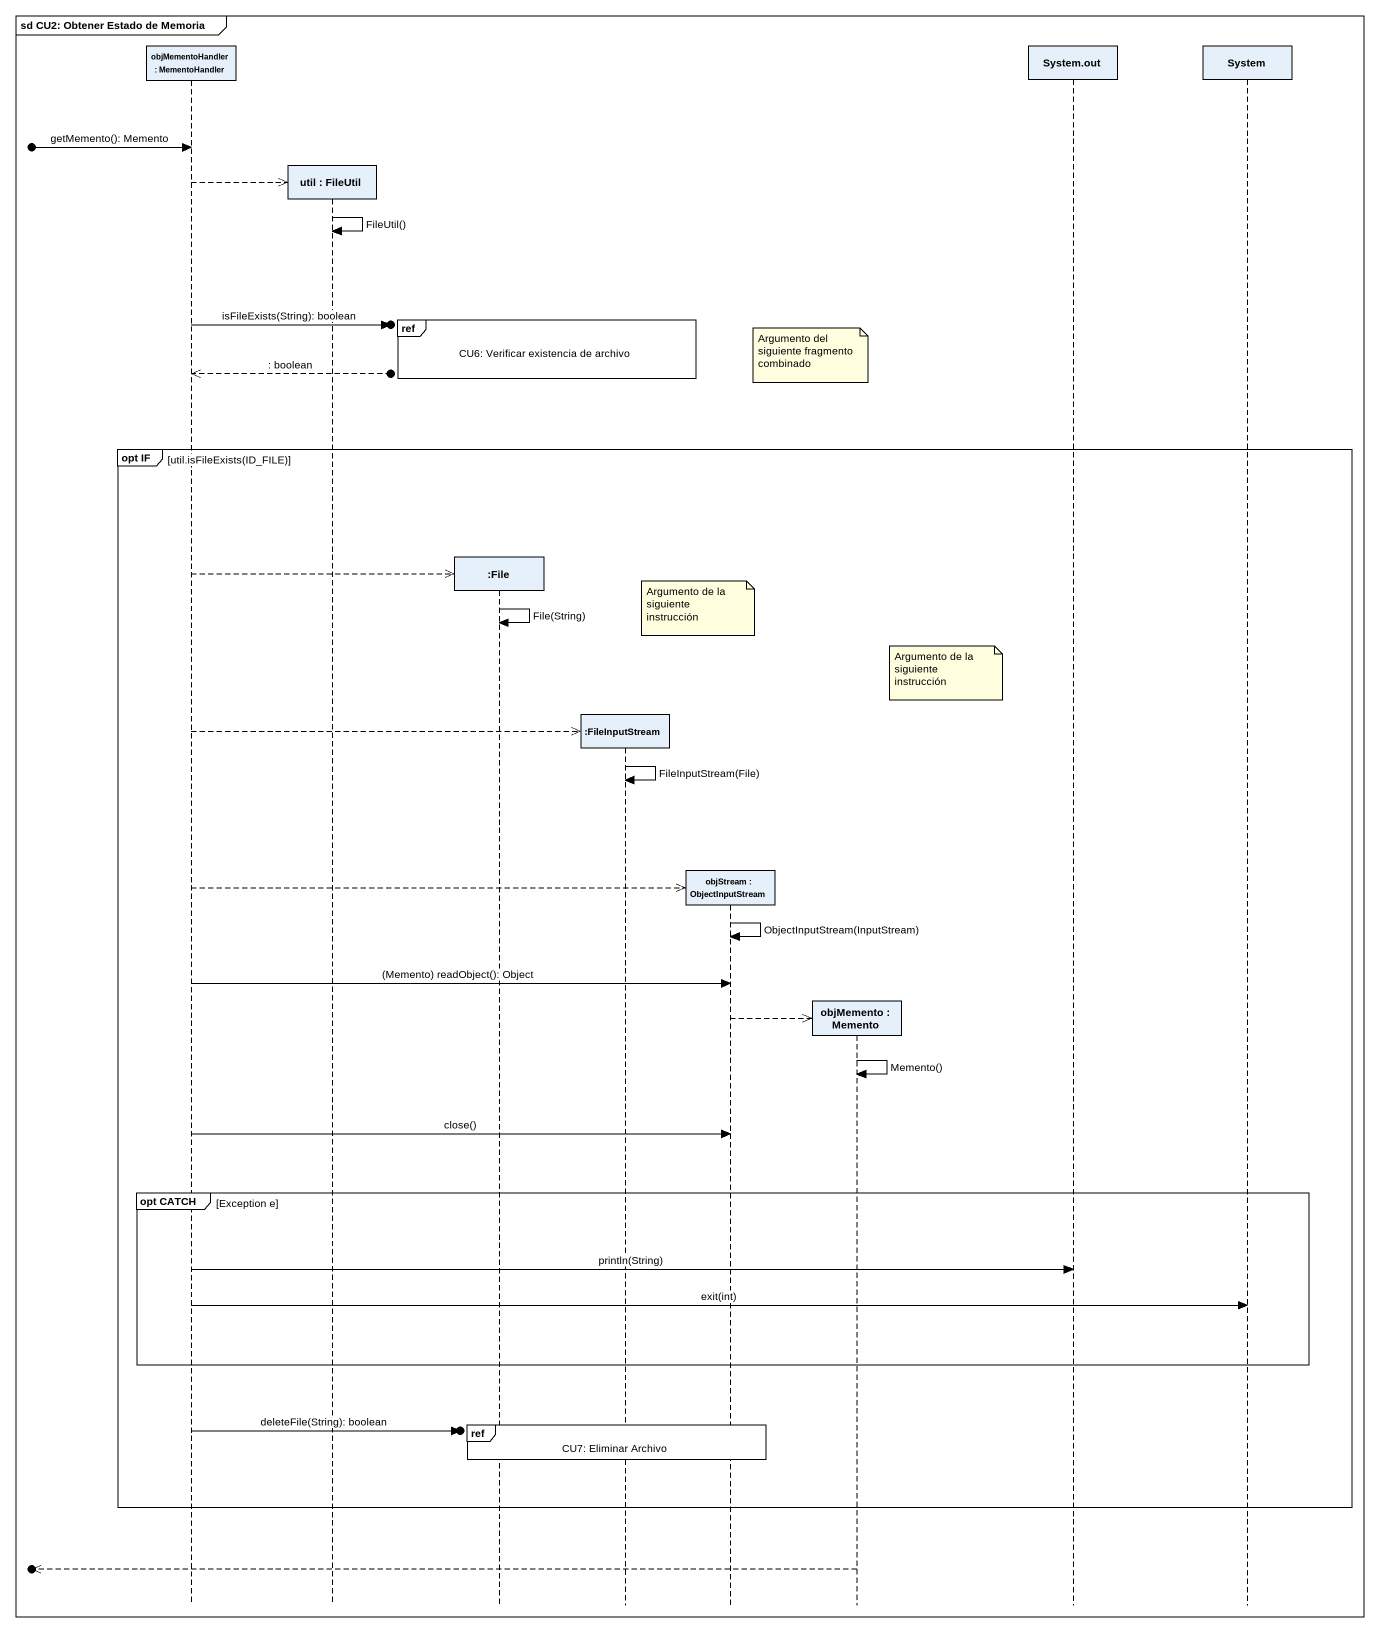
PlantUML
@startuml
mainframe sd CU2: Obtener Estado de Memoria
hide footbox
participant "objMementoHandler : MementoHandler" as objMementoHandler
participant "util : FileUtil" as util
participant ":File" as File_
participant ":FileInputStream" as FileInputStream
participant "objStream : ObjectInputStream" as objStream
participant "objMemento : Memento" as objMemento
participant "System.out" as System_out
participant System

[o-> objMementoHandler : getMemento(): Memento
objMementoHandler -->> util **
util -> util : FileUtil()
ref over File_, FileInputStream : CU6: Verificar existencia de archivo
objMementoHandler ->o] : isFileExists(String): boolean
note over objMemento : Argumento del siguiente fragmento combinado
objMementoHandler <<--o] : : boolean
group opt IF [util.isFileExists(ID_FILE)]
  objMementoHandler -->> File_ **
  note over objStream : Argumento de la siguiente instrucción
  File_ -> File_ : File(String)
  note right of objMemento : Argumento de la siguiente instrucción
  objMementoHandler -->> FileInputStream **
  FileInputStream -> FileInputStream : FileInputStream(File)
  objMementoHandler -->> objStream **
  objStream -> objStream : ObjectInputStream(InputStream)
  objMementoHandler -> objStream : (Memento) readObject(): Object
  objStream -->> objMemento **
  objMemento -> objMemento : Memento()
  objMementoHandler -> objStream : close()
  group opt CATCH [Exception e]
    objMementoHandler -> System_out : println(String)
    objMementoHandler -> System : exit(int)
  end
  ref over File_, FileInputStream, objStream : CU7: Eliminar Archivo
  objMementoHandler ->o] : deleteFile(String): boolean
end
[o<<-- objMemento
@enduml
